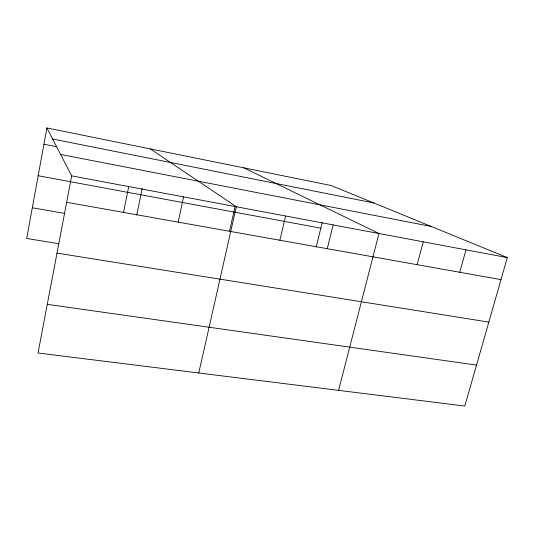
<?xml version="1.0" encoding="UTF-8"?>
<svg xmlns="http://www.w3.org/2000/svg" width="534" height="534" viewBox="0 0 534 534"><rect width="100%" height="100%" fill="white"/><g stroke="black" fill="none" stroke-linecap="round" stroke-linejoin="round"><path stroke-width="0.8" d="M46.905 127.953L71.669 175.873L38.034 353.014L464.807 406.047L507.3 257.588L331.254 185.552L46.905 127.953L26.7 238.458L59.027 243.731M123.514 212.405L128.741 186.58M136.731 215.035L142.191 188.415M178.162 222.137L183.583 196.866M229.507 231.262L235.127 206.358M198.768 372.986L236.315 206.758L150.301 148.899M279.863 240.247L285.603 216.003M316.155 247.229L322.202 222.538M327.249 248.684L333.123 224.921M338.583 390.361L378.973 233.518L243.818 167.843M417.114 264.684L423.228 241.822M459.767 272.273L465.982 249.839M47.279 304.347L476.535 365.089M57.005 253.109L488.83 322.109M32.314 207.773L64.781 213.42M66.657 202.286L500.999 279.616M38.168 175.733L320.821 228.158M71.669 175.873L507.3 257.588M60.596 154.439L431.218 226.456M43.928 144.227L56.737 146.743M52.619 139.007L373.807 202.967"/></g></svg>
